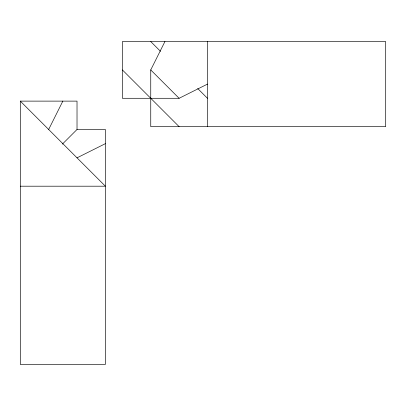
<?xml version="1.0" encoding="UTF-8"?>
<svg xmlns="http://www.w3.org/2000/svg" width="406" height="406" viewBox="0 0 406 406"><rect width="100%" height="100%" fill="white"/><g stroke="black" fill="none" stroke-linecap="round" stroke-linejoin="round"><path stroke-width="0.61" d="M48.659 129.478L62.839 101.119M207.466 84.108L179.107 98.288L122.389 98.288L122.389 41.569L385.7 41.569L385.7 126.647L150.748 126.647L150.748 69.928L164.927 41.569M62.397 144.105L77.018 129.478L77.018 101.119L20.3 101.119L20.3 364.431L105.377 364.431L105.377 129.478L77.018 129.478M77.018 157.838L105.377 143.658M20.3 186.197L105.377 186.197L20.3 101.119M150.748 41.569L160.497 51.318M197.717 88.538L207.466 98.288M150.748 69.928L179.107 98.288M122.389 69.928L179.107 126.647M207.466 41.569L207.466 126.647"/></g></svg>
